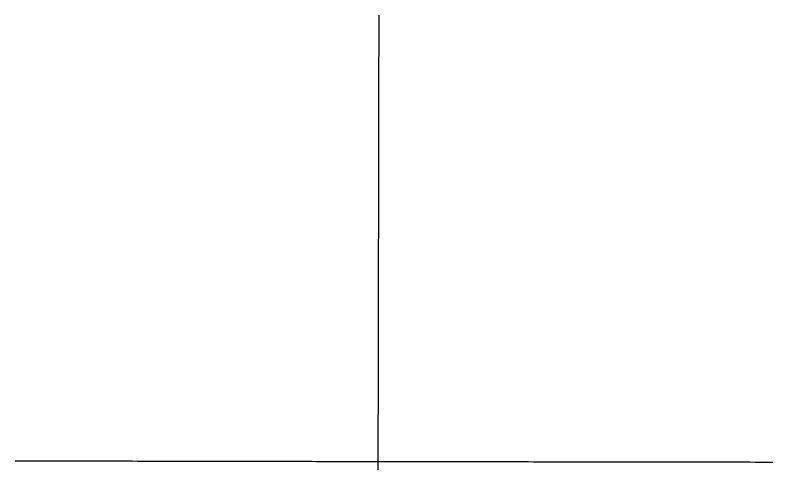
# Model space of a CAD drawing. Extents: x -4.4 to 64.9, y -5.9 to 77.3.
# Drawn here: x -4.4 to 64.9, y 36.3 to 77.3 of the extents above; entities that cross this region are included whole.
import ezdxf

# ---------------------------------------------------------------- set-up
doc = ezdxf.new("R2010")
doc.units = 0
doc.layers.add('split_lines', color=7, linetype='CONTINUOUS')

msp = doc.modelspace()

# ---------------------------------------------------------------- linework, layer by layer
at = {"layer": 'split_lines', "color": 5}
for points in [[(28.812556, 35.708441), (28.812556, 36.305946), (28.812556, 36.897356), (28.818642, 37.494865), (28.818642, 38.086277), (28.818642, 38.683781), (28.818642, 39.281287), (28.818642, 39.872702), (28.818642, 40.470208), (28.82478, 41.061607), (28.82478, 41.659113), (28.82478, 42.256619), (28.82478, 42.848029), (28.82478, 43.445537), (28.830892, 44.03695), (28.830892, 44.634456), (28.830892, 45.231959), (28.830892, 45.823371), (28.830892, 46.42088), (28.830892, 47.01229), (28.836977, 47.609793), (28.836977, 48.207304), (28.836977, 48.798714), (28.836977, 49.396207), (28.836977, 49.987625), (28.843063, 50.585128), (28.843063, 51.182631), (28.843063, 51.774044), (28.843063, 52.371597), (28.843063, 52.963007), (28.843063, 53.560513), (28.849174, 54.158022), (28.849174, 54.749431), (28.849174, 55.34694), (28.849174, 55.938353), (28.849174, 56.535856), (28.85526, 57.133364), (28.85526, 57.724766), (28.85526, 58.32227), (28.85526, 58.913679), (28.85526, 59.511185), (28.85526, 60.108694), (28.861372, 60.700106), (28.861372, 61.297612), (28.861372, 61.889022), (28.861372, 62.486528), (28.861372, 63.084037), (28.861372, 63.675447), (28.867457, 64.27295), (28.867457, 64.864362), (28.867457, 65.461858), (28.867457, 66.059364), (28.867457, 66.650779), (28.873569, 67.24834), (28.873569, 67.83974), (28.873569, 68.437259), (28.873569, 69.028658), (28.873569, 69.626164), (28.873569, 70.223686), (28.879681, 70.815082), (28.879681, 71.412591), (28.879681, 72.004003), (28.879681, 72.601509), (28.879681, 73.199015), (28.885766, 73.790422), (28.885766, 74.387931), (28.885766, 74.979333), (28.885766, 75.576847), (28.885766, 76.174358), (28.885766, 76.765757), (28.891878, 77.284002)], [(-4.367525, 36.535279), (-3.98891, 36.535279), (-3.555336, 36.535279), (-3.121705, 36.530014), (-2.694235, 36.530014), (-2.260651, 36.530014), (-1.833181, 36.530014), (-1.399608, 36.530014), (-0.97208, 36.530014), (-0.538507, 36.530014), (-0.104922, 36.524749), (0.322548, 36.524749), (0.756121, 36.524749), (1.183648, 36.524749), (1.617222, 36.524749), (2.044691, 36.524749), (2.478276, 36.524749), (2.911849, 36.524749), (3.339377, 36.519484), (3.77295, 36.519484), (4.20042, 36.519484), (4.634005, 36.519484), (5.061474, 36.519484), (5.495105, 36.519484), (5.928679, 36.519484), (6.356148, 36.519484), (6.789733, 36.514218), (7.217203, 36.514218), (7.650834, 36.514218), (8.078303, 36.514218), (8.511877, 36.514218), (8.945462, 36.514218), (9.372931, 36.514218), (9.806504, 36.508953), (10.234032, 36.508953), (10.667605, 36.508953), (11.10119, 36.508953), (11.52866, 36.508953), (11.962279, 36.508953), (12.38976, 36.508953), (12.823334, 36.508953), (13.250803, 36.503688), (13.684388, 36.503688), (14.111858, 36.503688), (14.545489, 36.503688), (14.979062, 36.503688), (15.406532, 36.503688), (15.840117, 36.503688), (16.267632, 36.498423), (16.701206, 36.498423), (17.134791, 36.498423), (17.56226, 36.498423), (17.995834, 36.498423), (18.423361, 36.498423), (18.856934, 36.498423), (19.284404, 36.498423), (19.717989, 36.493158), (20.151562, 36.493158), (20.579032, 36.493158), (21.012663, 36.493158), (21.440132, 36.493158), (21.873717, 36.493158), (22.301187, 36.493158), (22.734818, 36.493158), (23.168391, 36.487892), (23.595861, 36.487892), (24.029446, 36.487892), (24.456915, 36.487892), (24.890489, 36.487892), (25.318016, 36.487892), (25.751589, 36.487892), (26.185176, 36.482627), (26.612646, 36.482627), (27.046216, 36.482627), (27.473743, 36.482627), (27.907316, 36.482627), (28.334787, 36.482627), (28.768373, 36.482627), (29.201946, 36.482627), (29.629473, 36.477362), (30.063046, 36.477362), (30.490517, 36.477362), (30.9241, 36.477362), (31.351569, 36.477362), (31.785203, 36.477362), (32.218776, 36.477362), (32.646244, 36.477362), (33.079828, 36.477362), (33.507299, 36.472097), (33.94093, 36.472097), (34.374503, 36.472097), (34.801974, 36.472097), (35.23556, 36.472097), (35.663029, 36.472097), (36.096657, 36.472097), (36.524128, 36.466832), (36.957701, 36.466832), (37.391287, 36.466832), (37.818756, 36.466832), (38.252376, 36.466832), (38.679858, 36.466832), (39.113428, 36.466832), (39.5409, 36.466832), (39.974486, 36.461566), (40.408117, 36.461566), (40.835585, 36.461566), (41.269161, 36.461566), (41.696629, 36.461566), (42.130213, 36.461566), (42.557726, 36.461566), (42.991315, 36.456301), (43.424888, 36.456301), (43.852357, 36.456301), (44.285932, 36.456301), (44.713459, 36.456301), (45.147029, 36.456301), (45.574511, 36.456301), (46.008084, 36.456301), (46.441659, 36.451036), (46.869186, 36.451036), (47.302761, 36.451036), (47.730241, 36.451036), (48.163813, 36.451036), (48.597386, 36.451036), (49.024913, 36.451036), (49.458488, 36.451036), (49.885957, 36.445771), (50.319543, 36.445771), (50.747012, 36.445771), (51.180643, 36.445771), (51.608112, 36.445771), (52.041684, 36.445771), (52.47527, 36.445771), (52.902742, 36.440506), (53.336314, 36.440506), (53.763841, 36.440506), (54.197414, 36.440506), (54.631, 36.440506), (55.058469, 36.440506), (55.492041, 36.440506), (55.919571, 36.440506), (56.353144, 36.435214), (56.780613, 36.435214), (57.214196, 36.435214), (57.647829, 36.435214), (58.075298, 36.435214), (58.508871, 36.435214), (58.936342, 36.435214), (59.369926, 36.435214), (59.797442, 36.429949), (60.231025, 36.429949), (60.664601, 36.429949), (61.092069, 36.429949), (61.525642, 36.429949), (61.953124, 36.429949), (62.386755, 36.429949), (62.814224, 36.429949), (63.247797, 36.424683), (63.681382, 36.424683), (64.108851, 36.424683), (64.542472, 36.424683), (64.872246, 36.424683)]]:
    msp.add_lwpolyline(points, dxfattribs=at)

doc.saveas('drawing.dxf')
